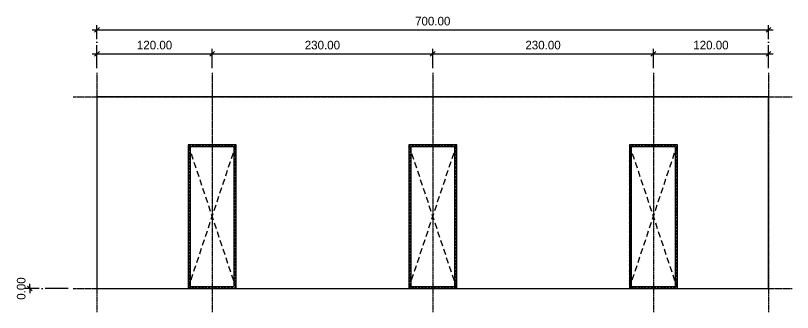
# Model space of a CAD drawing. Header units: millimetres. Extents: x -244126 to 368105, y -173968 to 259060.
# Drawn here: x 29124 to 29934, y 39569 to 39879 of the extents above; entities that cross this region are included whole.
import ezdxf

# ---------------------------------------------------------------- set-up
doc = ezdxf.new("R2010")
doc.units = ezdxf.units.MM
doc.header["$MEASUREMENT"] = 0
for name, pattern in [('ACAD_ISO04W100', [30, 24, -3, 0, -3]), ('CENTER', [2, 1.25, -0.25, 0.25, -0.25]), ('HIDDEN', [9.525, 6.35, -3.175])]:
    doc.linetypes.add(name, pattern=pattern)
for name, color, linetype in [('000 - GRID', 8, 'CENTER'), ('000 - H A T C H', 8, 'Continuous'), ('000 - H I D D E N', 7, 'Continuous'), ('000 - WIPEOUT', 250, 'Continuous'), ('002 - STRUCTURAL STEEL', 4, 'Continuous'), ('A04_TUBE SERIES', 7, 'Continuous')]:
    doc.layers.add(name, color=color, linetype=linetype)
doc.styles.add('CORDIA', font='cordia.shx')
doc.styles.add('TA', font='Cordia New.ttf', dxfattribs={"height": 4.5})
doc.dimstyles.new('DIM E-E', dxfattribs={"dimscale": 2, "dimtxt": 0.18, "dimasz": 0.1, "dimexe": 0.1, "dimexo": 0.1, "dimgap": 0.09, "dimtad": 1, "dimtoh": 1, "dimzin": 0, "dimdsep": 46, "dimtxsty": 'CORDIA', "dimblk": 'OBLIQUE', "dimcen": 0.1, "dimdle": 0.1, "dimclrd": 40, "dimclre": 140, "dimclrt": 3, "dimadec": 0, "dimazin": 0, "dimtfac": 1, "dimtix": 1, "dimtmove": 2, "dimatfit": 3, "dimfxl": 1, "dimtolj": 1, "dimtzin": 0, "dimarcsym": 0})
pattern_1 = [(45, (7e-15, 137.5), (-1.6838, 1.6838), []), (45, (1.1225, 137.5), (-1.6838, 1.6838), [])]

# ---------------------------------------------------------------- blocks, each defined once
blk = doc.blocks.new('*U1538')
at = {"color": 3}
blk.add_point((0, -200), dxfattribs=at)
at = {"layer": '000 - GRID', "color": 0, "linetype": 'ByBlock'}
blk.add_line((0, 25), (0, -225), dxfattribs=at)
at = {"layer": '000 - GRID', "color": 0}
blk.add_point((0, 0), dxfattribs=at)
at = {"style": 'TA', "flags": 1}
blk.add_attdef('LOCATION', (6, 6), '', height=4.5, dxfattribs=at)
blk = doc.blocks.new('*U1535')
at = {"color": 3}
blk.add_point((0, -700), dxfattribs=at)
at = {"layer": '000 - GRID', "color": 0, "linetype": 'ByBlock'}
blk.add_line((0, 25), (0, -725), dxfattribs=at)
at = {"layer": '000 - GRID', "color": 0}
blk.add_point((0, 0), dxfattribs=at)
at = {"style": 'TA', "flags": 1}
blk.add_attdef('LOCATION', (6, 6), '', height=4.5, dxfattribs=at)
blk = doc.blocks.new('*U1648')
at = {"color": 250}
blk.add_wipeout([(25, 0), (25, 150), (-25, 150), (-25, 0)], dxfattribs=at).dxf.layer = '000 - WIPEOUT'
at = {"layer": '000 - H I D D E N', "color": 8, "linetype": 'HIDDEN'}
for p, q in [((25, 0), (-25, 150)), ((25, 150), (-25, 0))]:
    blk.add_line(p, q, dxfattribs=at)
at = {"layer": '002 - STRUCTURAL STEEL', "color": 0}
blk.add_lwpolyline([(25, 0), (25, 150), (-25, 150), (-25, 0)], close=True, dxfattribs=at)
blk.add_lwpolyline([(23, 3), (23, 147, 0.414214), (22, 148), (-22, 148, 0.414214), (-23, 147), (-23, 3, 0.414214), (-22, 2), (22, 2, 0.414214)], format="xyb", close=True, dxfattribs=at)
at = {"layer": 'Defpoints', "color": 250}
blk.add_lwpolyline([(25, 0), (25, 150), (-25, 150), (-25, 0)], close=True, dxfattribs=at)
at = {"color": 250}
blk.add_wipeout([(25, 0), (25, 150), (-25, 150), (-25, 0)], dxfattribs=at).dxf.layer = '000 - WIPEOUT'
at = {"layer": '000 - H A T C H'}
h = blk.add_hatch(dxfattribs=at)
h.set_pattern_fill('ANSI32', color=256, scale=0.25)
h.set_pattern_definition(pattern_1)
h.paths.add_polyline_path([(25, 0), (25, 150), (-25, 150), (-25, 0)])
edge = h.paths.add_edge_path(flags=16)
edge.add_line((23, 3), (23, 147))
edge.add_arc((22, 147), 1, 0, 90)
edge.add_line((22, 148), (-22, 148))
edge.add_arc((-22, 147), 1, 90, 180)
edge.add_line((-23, 147), (-23, 3))
edge.add_arc((-22, 3), 1, 180, 270)
edge.add_line((-22, 2), (22, 2))
edge.add_arc((22, 3), 1, 270, 360)
at = {"layer": '000 - H I D D E N', "color": 8, "linetype": 'HIDDEN'}
for p, q in [((25, 0), (-25, 150)), ((25, 150), (-25, 0))]:
    blk.add_line(p, q, dxfattribs=at)
at = {"layer": '002 - STRUCTURAL STEEL', "color": 0}
blk.add_lwpolyline([(25, 0), (25, 150), (-25, 150), (-25, 0)], close=True, dxfattribs=at)
blk.add_lwpolyline([(23, 3), (23, 147, 0.414214), (22, 148), (-22, 148, 0.414214), (-23, 147), (-23, 3, 0.414214), (-22, 2), (22, 2, 0.414214)], format="xyb", close=True, dxfattribs=at)
at = {"layer": 'Defpoints', "color": 250}
blk.add_lwpolyline([(25, 0), (25, 150), (-25, 150), (-25, 0)], close=True, dxfattribs=at)
blk = doc.blocks.new('*U1649')
at = {"color": 250}
blk.add_wipeout([(25, 0), (25, 150), (-25, 150), (-25, 0)], dxfattribs=at).dxf.layer = '000 - WIPEOUT'
at = {"layer": '000 - H I D D E N', "color": 8, "linetype": 'HIDDEN'}
for p, q in [((25, 0), (-25, 150)), ((25, 150), (-25, 0))]:
    blk.add_line(p, q, dxfattribs=at)
at = {"layer": '002 - STRUCTURAL STEEL', "color": 0}
blk.add_lwpolyline([(25, 0), (25, 150), (-25, 150), (-25, 0)], close=True, dxfattribs=at)
blk.add_lwpolyline([(23, 3), (23, 147, 0.414214), (22, 148), (-22, 148, 0.414214), (-23, 147), (-23, 3, 0.414214), (-22, 2), (22, 2, 0.414214)], format="xyb", close=True, dxfattribs=at)
at = {"layer": 'Defpoints', "color": 250}
blk.add_lwpolyline([(25, 0), (25, 150), (-25, 150), (-25, 0)], close=True, dxfattribs=at)
at = {"color": 250}
blk.add_wipeout([(25, 0), (25, 150), (-25, 150), (-25, 0)], dxfattribs=at).dxf.layer = '000 - WIPEOUT'
at = {"layer": '000 - H A T C H'}
h = blk.add_hatch(dxfattribs=at)
h.set_pattern_fill('ANSI32', color=256, scale=0.25)
h.set_pattern_definition(pattern_1)
h.paths.add_polyline_path([(25, 0), (25, 150), (-25, 150), (-25, 0)])
edge = h.paths.add_edge_path(flags=16)
edge.add_line((23, 3), (23, 147))
edge.add_arc((22, 147), 1, 0, 90)
edge.add_line((22, 148), (-22, 148))
edge.add_arc((-22, 147), 1, 90, 180)
edge.add_line((-23, 147), (-23, 3))
edge.add_arc((-22, 3), 1, 180, 270)
edge.add_line((-22, 2), (22, 2))
edge.add_arc((22, 3), 1, 270, 360)
at = {"layer": '000 - H I D D E N', "color": 8, "linetype": 'HIDDEN'}
for p, q in [((25, 0), (-25, 150)), ((25, 150), (-25, 0))]:
    blk.add_line(p, q, dxfattribs=at)
at = {"layer": '002 - STRUCTURAL STEEL', "color": 0}
blk.add_lwpolyline([(25, 0), (25, 150), (-25, 150), (-25, 0)], close=True, dxfattribs=at)
blk.add_lwpolyline([(23, 3), (23, 147, 0.414214), (22, 148), (-22, 148, 0.414214), (-23, 147), (-23, 3, 0.414214), (-22, 2), (22, 2, 0.414214)], format="xyb", close=True, dxfattribs=at)
at = {"layer": 'Defpoints', "color": 250}
blk.add_lwpolyline([(25, 0), (25, 150), (-25, 150), (-25, 0)], close=True, dxfattribs=at)
blk = doc.blocks.new('*U1650')
at = {"color": 250}
blk.add_wipeout([(25, 0), (25, 150), (-25, 150), (-25, 0)], dxfattribs=at).dxf.layer = '000 - WIPEOUT'
at = {"layer": '000 - H I D D E N', "color": 8, "linetype": 'HIDDEN'}
for p, q in [((25, 0), (-25, 150)), ((25, 150), (-25, 0))]:
    blk.add_line(p, q, dxfattribs=at)
at = {"layer": '002 - STRUCTURAL STEEL', "color": 0}
blk.add_lwpolyline([(25, 0), (25, 150), (-25, 150), (-25, 0)], close=True, dxfattribs=at)
blk.add_lwpolyline([(23, 3), (23, 147, 0.414214), (22, 148), (-22, 148, 0.414214), (-23, 147), (-23, 3, 0.414214), (-22, 2), (22, 2, 0.414214)], format="xyb", close=True, dxfattribs=at)
at = {"layer": 'Defpoints', "color": 250}
blk.add_lwpolyline([(25, 0), (25, 150), (-25, 150), (-25, 0)], close=True, dxfattribs=at)
at = {"color": 250}
blk.add_wipeout([(25, 0), (25, 150), (-25, 150), (-25, 0)], dxfattribs=at).dxf.layer = '000 - WIPEOUT'
at = {"layer": '000 - H A T C H'}
h = blk.add_hatch(dxfattribs=at)
h.set_pattern_fill('ANSI32', color=256, scale=0.25)
h.set_pattern_definition(pattern_1)
h.paths.add_polyline_path([(25, 0), (25, 150), (-25, 150), (-25, 0)])
edge = h.paths.add_edge_path(flags=16)
edge.add_line((23, 3), (23, 147))
edge.add_arc((22, 147), 1, 0, 90)
edge.add_line((22, 148), (-22, 148))
edge.add_arc((-22, 147), 1, 90, 180)
edge.add_line((-23, 147), (-23, 3))
edge.add_arc((-22, 3), 1, 180, 270)
edge.add_line((-22, 2), (22, 2))
edge.add_arc((22, 3), 1, 270, 360)
at = {"layer": '000 - H I D D E N', "color": 8, "linetype": 'HIDDEN'}
for p, q in [((25, 0), (-25, 150)), ((25, 150), (-25, 0))]:
    blk.add_line(p, q, dxfattribs=at)
at = {"layer": '002 - STRUCTURAL STEEL', "color": 0}
blk.add_lwpolyline([(25, 0), (25, 150), (-25, 150), (-25, 0)], close=True, dxfattribs=at)
blk.add_lwpolyline([(23, 3), (23, 147, 0.414214), (22, 148), (-22, 148, 0.414214), (-23, 147), (-23, 3, 0.414214), (-22, 2), (22, 2, 0.414214)], format="xyb", close=True, dxfattribs=at)
at = {"layer": 'Defpoints', "color": 250}
blk.add_lwpolyline([(25, 0), (25, 150), (-25, 150), (-25, 0)], close=True, dxfattribs=at)
blk = doc.blocks.new('_Oblique')
at = {"color": 0, "linetype": 'ByBlock', "lineweight": -2}
blk.add_line((-0.5, -0.5), (0.5, 0.5), dxfattribs=at)
blk = doc.blocks.new('*D1899')
at = {"layer": 'A04_TUBE SERIES', "color": 40, "lineweight": -2, "transparency": 16777216}
blk.add_line((29204.3, 39839.38), (29334.3, 39839.38), dxfattribs=at)
at = {"layer": 'A04_TUBE SERIES', "color": 140, "linetype": 'ACAD_ISO04W100', "lineweight": -2, "transparency": 16777216}
for p, q in [((29209.3, 39824.38), (29209.3, 39844.38)), ((29329.3, 39824.38), (29329.3, 39844.38))]:
    blk.add_line(p, q, dxfattribs=at)
at = {"layer": 'Defpoints', "color": 0, "transparency": 16777216}
for p in [(29329.3, 39839.38), (29209.3, 39819.38), (29329.3, 39819.38)]:
    blk.add_point(p, dxfattribs=at)
at = {"layer": 'A04_TUBE SERIES', "color": 40, "lineweight": -2, "transparency": 16777216, "xscale": 5, "yscale": 5, "zscale": 5, "rotation": 180}
blk.add_blockref('_Oblique', (29209.3, 39839.38), dxfattribs=at)
at = {"layer": 'A04_TUBE SERIES', "color": 40, "lineweight": -2, "transparency": 16777216, "xscale": 5, "yscale": 5, "zscale": 5}
blk.add_blockref('_Oblique', (29329.3, 39839.38), dxfattribs=at)
at = {"layer": 'A04_TUBE SERIES', "color": 3, "transparency": 16777216, "insert": (29269.3, 39848.38), "char_height": 9, "attachment_point": 5, "style": 'CORDIA'}
blk.add_mtext('\\A1;120.00', dxfattribs=at)
blk = doc.blocks.new('*D1900')
at = {"layer": 'A04_TUBE SERIES', "color": 40, "lineweight": -2, "transparency": 16777216}
blk.add_line((29324.3, 39839.38), (29564.3, 39839.38), dxfattribs=at)
at = {"layer": 'A04_TUBE SERIES', "color": 140, "linetype": 'ACAD_ISO04W100', "lineweight": -2, "transparency": 16777216}
for p, q in [((29329.3, 39824.38), (29329.3, 39844.38)), ((29559.3, 39824.38), (29559.3, 39844.38))]:
    blk.add_line(p, q, dxfattribs=at)
at = {"layer": 'Defpoints', "color": 0, "transparency": 16777216}
for p in [(29559.3, 39839.38), (29329.3, 39819.38), (29559.3, 39819.38)]:
    blk.add_point(p, dxfattribs=at)
at = {"layer": 'A04_TUBE SERIES', "color": 40, "lineweight": -2, "transparency": 16777216, "xscale": 5, "yscale": 5, "zscale": 5, "rotation": 180}
blk.add_blockref('_Oblique', (29329.3, 39839.38), dxfattribs=at)
at = {"layer": 'A04_TUBE SERIES', "color": 40, "lineweight": -2, "transparency": 16777216, "xscale": 5, "yscale": 5, "zscale": 5}
blk.add_blockref('_Oblique', (29559.3, 39839.38), dxfattribs=at)
at = {"layer": 'A04_TUBE SERIES', "color": 3, "transparency": 16777216, "insert": (29444.3, 39848.38), "char_height": 9, "attachment_point": 5, "style": 'CORDIA'}
blk.add_mtext('\\A1;230.00', dxfattribs=at)
blk = doc.blocks.new('*D1901')
at = {"layer": 'A04_TUBE SERIES', "color": 40, "lineweight": -2, "transparency": 16777216}
blk.add_line((29554.3, 39839.38), (29794.3, 39839.38), dxfattribs=at)
at = {"layer": 'A04_TUBE SERIES', "color": 140, "linetype": 'ACAD_ISO04W100', "lineweight": -2, "transparency": 16777216}
for p, q in [((29559.3, 39824.38), (29559.3, 39844.38)), ((29789.3, 39824.38), (29789.3, 39844.38))]:
    blk.add_line(p, q, dxfattribs=at)
at = {"layer": 'Defpoints', "color": 0, "transparency": 16777216}
for p in [(29789.3, 39839.38), (29559.3, 39819.38), (29789.3, 39819.38)]:
    blk.add_point(p, dxfattribs=at)
at = {"layer": 'A04_TUBE SERIES', "color": 40, "lineweight": -2, "transparency": 16777216, "xscale": 5, "yscale": 5, "zscale": 5, "rotation": 180}
blk.add_blockref('_Oblique', (29559.3, 39839.38), dxfattribs=at)
at = {"layer": 'A04_TUBE SERIES', "color": 40, "lineweight": -2, "transparency": 16777216, "xscale": 5, "yscale": 5, "zscale": 5}
blk.add_blockref('_Oblique', (29789.3, 39839.38), dxfattribs=at)
at = {"layer": 'A04_TUBE SERIES', "color": 3, "transparency": 16777216, "insert": (29674.3, 39848.38), "char_height": 9, "attachment_point": 5, "style": 'CORDIA'}
blk.add_mtext('\\A1;230.00', dxfattribs=at)
blk = doc.blocks.new('*D1902')
at = {"layer": 'A04_TUBE SERIES', "color": 40, "lineweight": -2, "transparency": 16777216}
blk.add_line((29784.3, 39839.38), (29914.3, 39839.38), dxfattribs=at)
at = {"layer": 'A04_TUBE SERIES', "color": 140, "linetype": 'ACAD_ISO04W100', "lineweight": -2, "transparency": 16777216}
for p, q in [((29789.3, 39824.38), (29789.3, 39844.38)), ((29909.3, 39824.38), (29909.3, 39844.38))]:
    blk.add_line(p, q, dxfattribs=at)
at = {"layer": 'Defpoints', "color": 0, "transparency": 16777216}
for p in [(29909.3, 39839.38), (29789.3, 39819.38), (29909.3, 39819.38)]:
    blk.add_point(p, dxfattribs=at)
at = {"layer": 'A04_TUBE SERIES', "color": 40, "lineweight": -2, "transparency": 16777216, "xscale": 5, "yscale": 5, "zscale": 5, "rotation": 180}
blk.add_blockref('_Oblique', (29789.3, 39839.38), dxfattribs=at)
at = {"layer": 'A04_TUBE SERIES', "color": 40, "lineweight": -2, "transparency": 16777216, "xscale": 5, "yscale": 5, "zscale": 5}
blk.add_blockref('_Oblique', (29909.3, 39839.38), dxfattribs=at)
at = {"layer": 'A04_TUBE SERIES', "color": 3, "transparency": 16777216, "insert": (29849.3, 39848.38), "char_height": 9, "attachment_point": 5, "style": 'CORDIA'}
blk.add_mtext('\\A1;120.00', dxfattribs=at)
blk = doc.blocks.new('*D1903')
at = {"layer": 'A04_TUBE SERIES', "color": 40, "lineweight": -2, "transparency": 16777216}
blk.add_line((29204.3, 39864.38), (29914.3, 39864.38), dxfattribs=at)
at = {"layer": 'A04_TUBE SERIES', "color": 140, "linetype": 'ACAD_ISO04W100', "lineweight": -2, "transparency": 16777216}
for p, q in [((29209.3, 39824.38), (29209.3, 39869.38)), ((29909.3, 39824.38), (29909.3, 39869.38))]:
    blk.add_line(p, q, dxfattribs=at)
at = {"layer": 'Defpoints', "color": 0, "transparency": 16777216}
for p in [(29909.3, 39864.38), (29209.3, 39819.38), (29909.3, 39819.38)]:
    blk.add_point(p, dxfattribs=at)
at = {"layer": 'A04_TUBE SERIES', "color": 40, "lineweight": -2, "transparency": 16777216, "xscale": 5, "yscale": 5, "zscale": 5, "rotation": 180}
blk.add_blockref('_Oblique', (29209.3, 39864.38), dxfattribs=at)
at = {"layer": 'A04_TUBE SERIES', "color": 40, "lineweight": -2, "transparency": 16777216, "xscale": 5, "yscale": 5, "zscale": 5}
blk.add_blockref('_Oblique', (29909.3, 39864.38), dxfattribs=at)
at = {"layer": 'A04_TUBE SERIES', "color": 3, "transparency": 16777216, "insert": (29559.3, 39873.38), "char_height": 9, "attachment_point": 5, "style": 'CORDIA'}
blk.add_mtext('\\A1;700.00', dxfattribs=at)
blk = doc.blocks.new('*D1904')
at = {"layer": 'A04_TUBE SERIES', "color": 40, "lineweight": -2, "transparency": 16777216}
for q in [(29139.3, 39599.38), (29139.3, 39589.38)]:
    blk.add_line((29139.3, 39594.38), q, dxfattribs=at)
at = {"layer": 'A04_TUBE SERIES', "color": 140, "linetype": 'ACAD_ISO04W100', "lineweight": -2, "transparency": 16777216}
blk.add_line((29179.3, 39594.38), (29134.3, 39594.38), dxfattribs=at)
blk.add_line((29179.3, 39594.38), (29134.3, 39594.38), dxfattribs=at)
at = {"layer": 'Defpoints', "color": 0, "transparency": 16777216}
for p in [(29139.3, 39594.38), (29184.3, 39594.38), (29184.3, 39594.38)]:
    blk.add_point(p, dxfattribs=at)
at = {"layer": 'A04_TUBE SERIES', "color": 40, "lineweight": -2, "transparency": 16777216, "xscale": 5, "yscale": 5, "zscale": 5}
for rotation in [90, 270]:
    blk.add_blockref('_Oblique', (29139.3, 39594.38), dxfattribs=dict(at, rotation=rotation))
at = {"layer": 'A04_TUBE SERIES', "color": 3, "transparency": 16777216, "insert": (29130.3, 39594.38), "char_height": 9, "attachment_point": 5, "rotation": 90, "style": 'CORDIA'}
blk.add_mtext('\\A1;0.00', dxfattribs=at)

msp = doc.modelspace()

# ---------------------------------------------------------------- linework, layer by layer
at = {"layer": 'A04_TUBE SERIES', "color": 3}
msp.add_lwpolyline([(29209.30397, 39594.38147), (29909.30397, 39594.38147), (29909.30397, 39794.38147), (29209.30397, 39794.38147)], close=True, dxfattribs=at)

# ---------------------------------------------------------------- block references
at = {"layer": '000 - GRID'}
for p in [(29209.30397, 39794.38147), (29909.30397, 39794.38147)]:
    msp.add_blockref('*U1538', p, dxfattribs=at)
at = {"layer": '000 - GRID', "rotation": 90}
msp.add_blockref('*U1535', (29209.30397, 39794.38147), dxfattribs=at)

# ---------------------------------------------------------------- dimensions: what is measured, and where the dimension line sits
at = {"layer": 'A04_TUBE SERIES', "color": 3}
for base, p1, p2, picture, middle in [((29909.30397, 39864.38147), (29209.30397, 39819.38147), (29909.30397, 39819.38147), '*D1903', (29559.30397, 39873.38147)), ((29329.30397, 39839.38147), (29209.30397, 39819.38147), (29329.30397, 39819.38147), '*D1899', (29269.30397, 39848.38147)), ((29559.30397, 39839.38147), (29329.30397, 39819.38147), (29559.30397, 39819.38147), '*D1900', (29444.30397, 39848.38147)), ((29789.30397, 39839.38147), (29559.30397, 39819.38147), (29789.30397, 39819.38147), '*D1901', (29674.30397, 39848.38147)), ((29909.30397, 39839.38147), (29789.30397, 39819.38147), (29909.30397, 39819.38147), '*D1902', (29849.30397, 39848.38147))]:
    dim = msp.add_linear_dim(base=base, p1=p1, p2=p2, dimstyle='DIM E-E', override={"dimscale": 50}, dxfattribs=at)
    dim.commit()
    dim.dimension.update_dxf_attribs({"geometry": picture, "text_midpoint": middle})
dim = msp.add_linear_dim(base=(29139.3039709874, 39594.3814652527), p1=(29184.3039709874, 39594.3814652527), p2=(29184.3039709874, 39594.3814652527), angle=90, dimstyle='DIM E-E', override={"dimscale": 50}, dxfattribs=at)
dim.commit()
dim.dimension.update_dxf_attribs({"geometry": '*D1904', "text_midpoint": (29130.3039709874, 39594.3814652527)})

# ---------------------------------------------------------------- next in the draw order: block references
at = {"layer": 'A04_TUBE SERIES', "color": 3, "rotation": 180}
for name, p in [('*U1648', (29329.30397, 39744.38147)), ('*U1649', (29559.30397, 39744.38147)), ('*U1650', (29789.30397, 39744.38147))]:
    msp.add_blockref(name, p, dxfattribs=at)

# ---------------------------------------------------------------- next in the draw order: block references
at = {"layer": '000 - GRID'}
for p in [(29329.30397, 39794.38147), (29559.30397, 39794.38147), (29789.30397, 39794.38147)]:
    msp.add_blockref('*U1538', p, dxfattribs=at)
at = {"layer": '000 - GRID', "rotation": 90}
msp.add_blockref('*U1535', (29209.30397, 39594.38147), dxfattribs=at)

doc.saveas('drawing.dxf')
